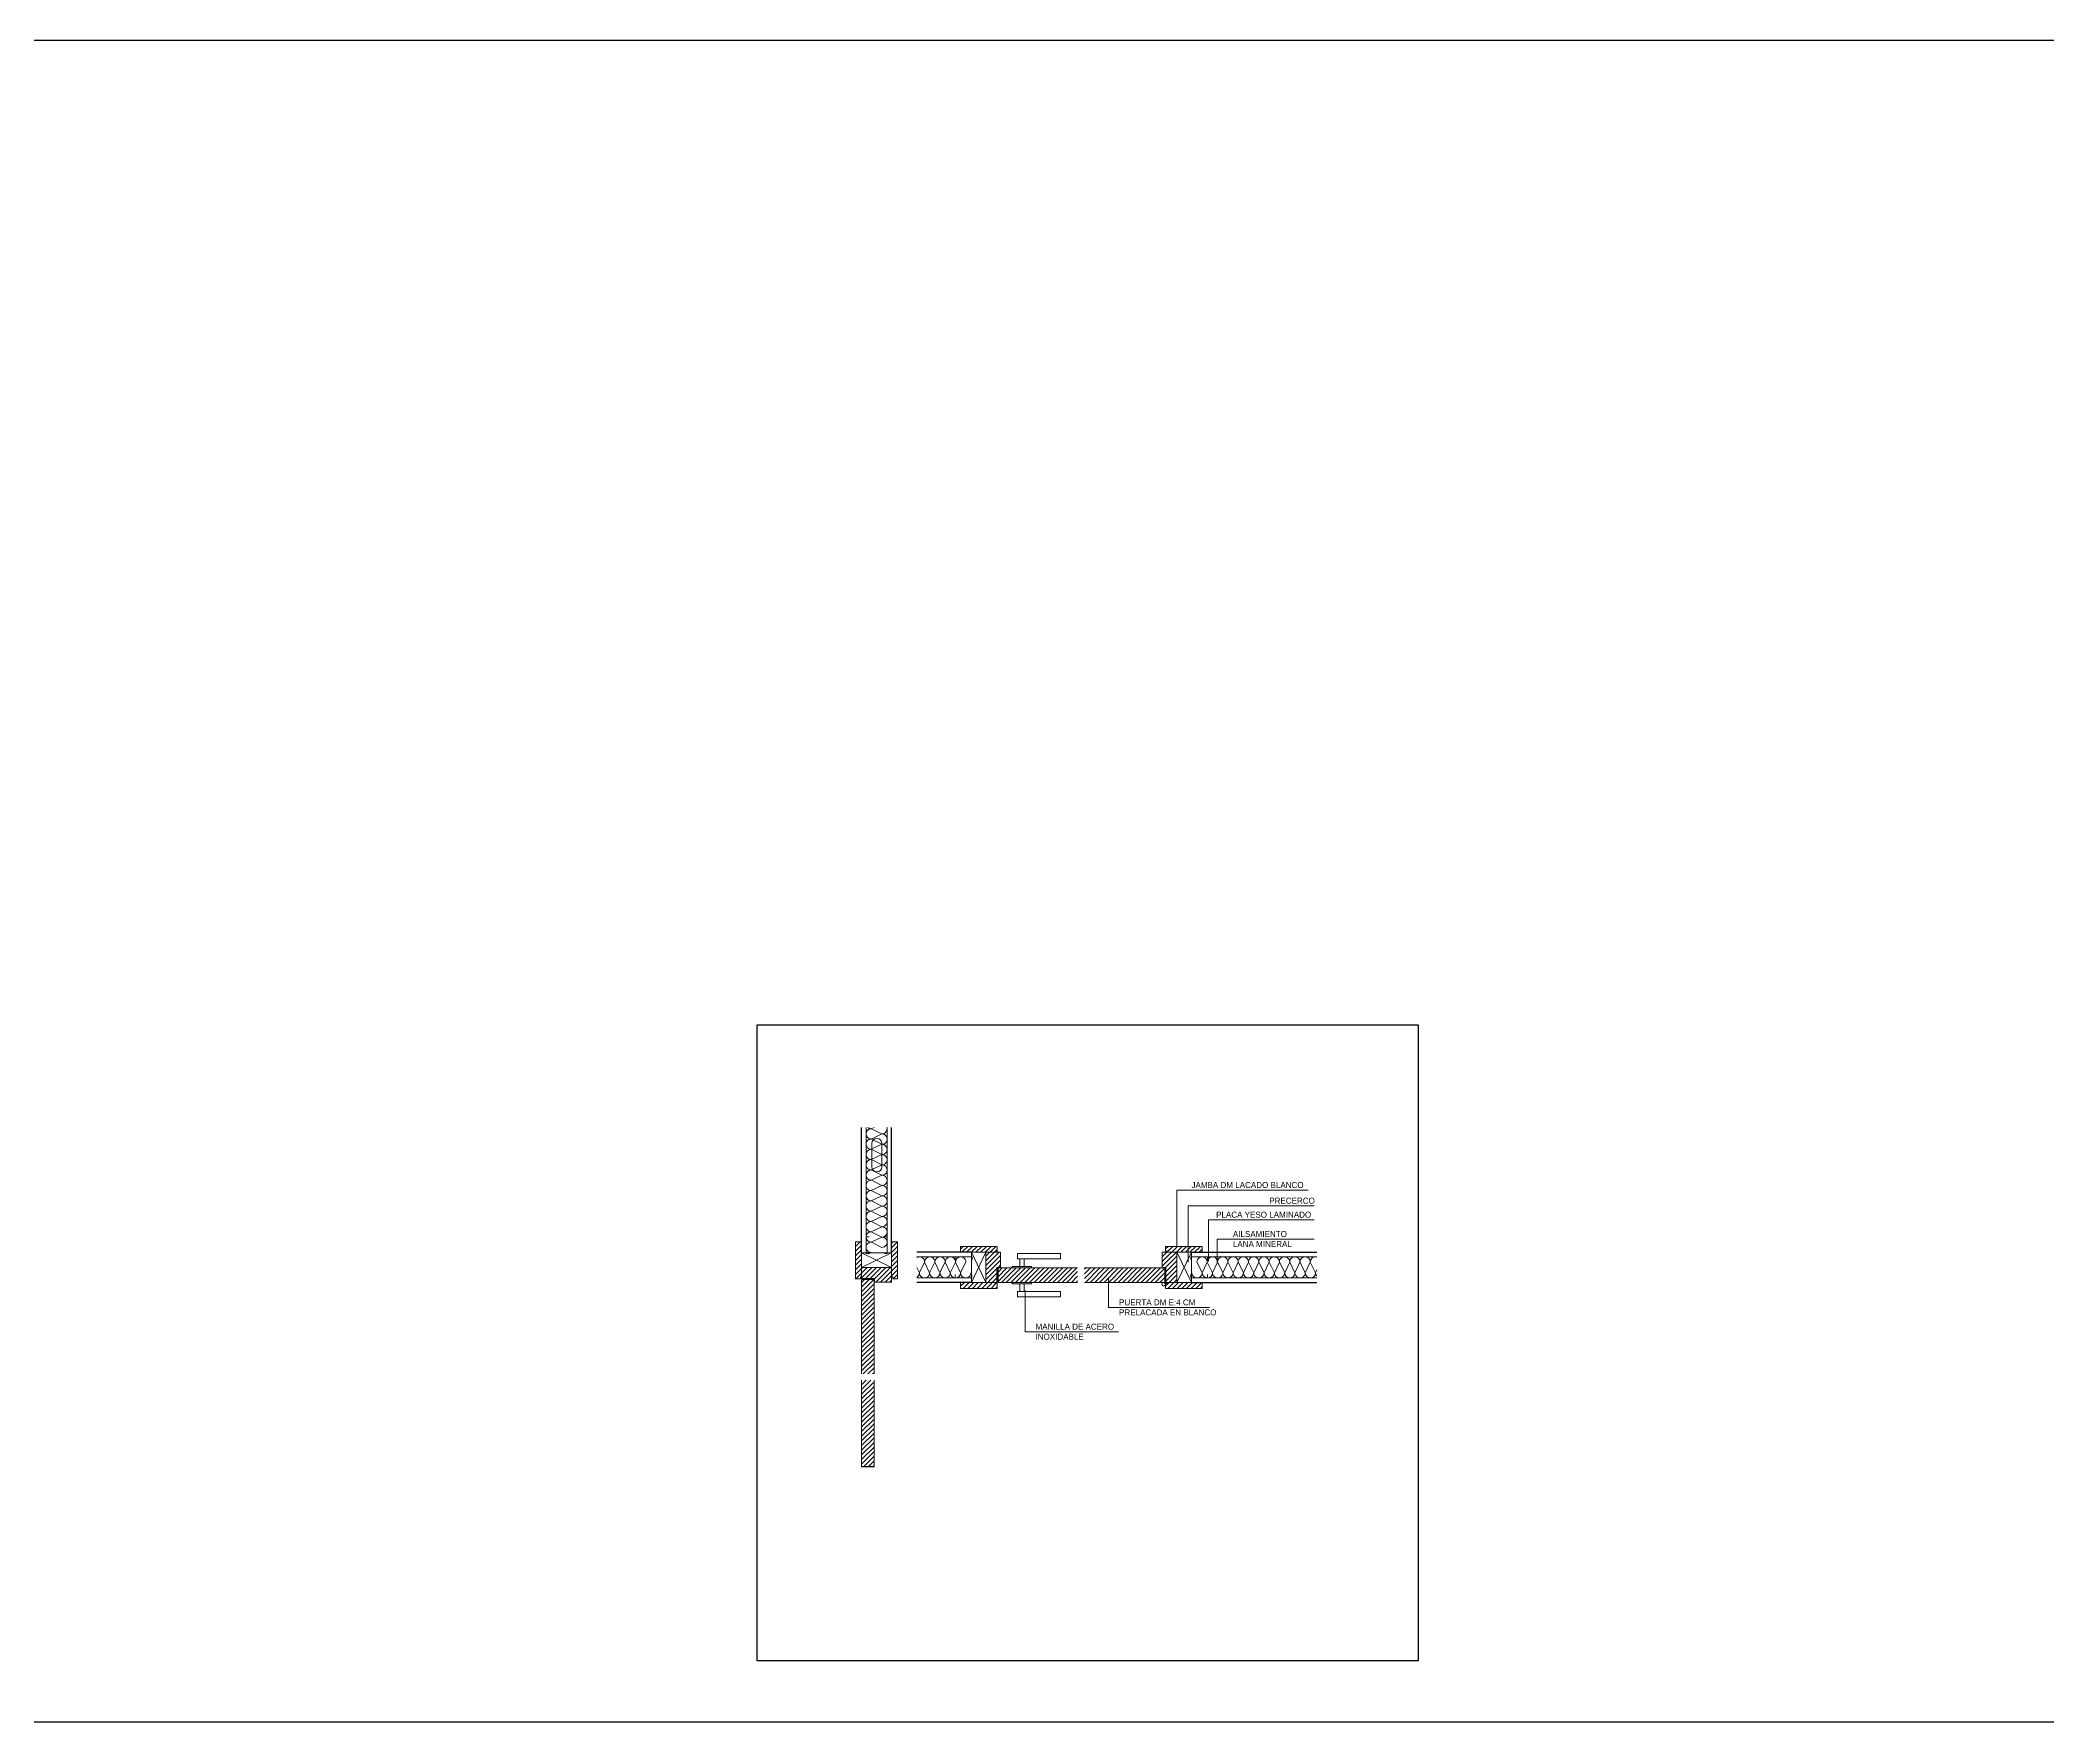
# Model space of a CAD drawing. Header units: millimetres. Extents: x -177 to 251, y 63 to 264.
# Drawn here: x 167.71 to 174.39, y 63.39 to 68.98 of the extents above; entities that cross this region are included whole.
import ezdxf

# ---------------------------------------------------------------- set-up
doc = ezdxf.new("R2010")
doc.units = ezdxf.units.MM
doc.header["$LTSCALE"] = 0.01
for name, color, linetype, lineweight in [('ARQ_AUXILIARES', 4, 'Continuous', 0), ('ARQ_CARPINTERÍA', 250, 'Continuous', 5), ('ARQ_SECCION', 1, 'Continuous', 25), ('ARQ_SECCIÓN', 1, 'Continuous', 25), ('TEX_TEXTOS', 7, 'Continuous', 5)]:
    doc.layers.add(name, color=color, linetype=linetype, lineweight=lineweight)
doc.styles.add('COTAS', font='GOTHIC.TTF', dxfattribs={"width": 0.7})

msp = doc.modelspace()

# ---------------------------------------------------------------- hatches: boundary and pattern name
at = {"layer": 'ARQ_CARPINTERÍA'}
h = msp.add_hatch(dxfattribs=at)
h.set_pattern_fill('ANSI31', color=252, scale=0.003451)
h.set_pattern_definition([(45, (-885.122911, -900.062023), (-0.00774774783, 0.00774774783), [])])
h.paths.add_polyline_path([(170.4391, 64.8634), (170.4391, 64.8647), (170.4391, 64.8702), (170.4353, 64.8702), (170.4353, 64.8634), (170.4193, 64.8634), (170.4193, 64.9859), (170.4391, 64.9859), (170.4391, 64.9497), (170.4589, 64.9497), (170.4589, 64.9776), (170.4599, 64.9743), (170.4589, 64.9712), (170.4589, 64.9501), (170.4391, 64.9497), (170.4391, 64.9011), (170.5391, 64.9011), (170.5391, 64.9471), (170.5346, 64.9497), (170.5317, 64.9497), (170.5213, 64.9497), (170.5298, 64.9497), (170.5391, 64.9497), (170.5391, 64.9859), (170.5589, 64.9859), (170.5589, 64.8634), (170.5429, 64.8634), (170.5429, 64.8702), (170.5391, 64.8702), (170.5391, 64.8524), (170.4805, 64.8524), (170.4805, 64.547), (170.4391, 64.547), (170.4391, 64.8611), (170.4822, 64.8611), (170.4822, 64.8634)])
h.paths.add_polyline_path([(170.4805, 64.5263), (170.4391, 64.5263), (170.4391, 64.239), (170.4805, 64.239)])
h = msp.add_hatch(dxfattribs=at)
h.set_pattern_fill('ANSI31', color=252, scale=0.003451)
h.set_pattern_definition([(45, (-1052.772714, -1053.317493), (-0.00774774783, 0.00774774783), [])])
h.paths.add_polyline_path([(170.8907, 64.9714), (170.7682, 64.9714), (170.7682, 64.9515), (170.8067, 64.9515), (170.8839, 64.9515), (170.8839, 64.9554), (170.8907, 64.9554)])
h.paths.add_polyline_path([(170.9018, 64.9515), (170.853, 64.9515), (170.853, 64.8515), (170.8839, 64.8515), (170.8895, 64.8515), (170.8895, 64.9015), (170.9018, 64.9015)])
h.paths.add_polyline_path([(170.8907, 64.8477), (170.8839, 64.8477), (170.8839, 64.8515), (170.7682, 64.8515), (170.7682, 64.8317), (170.8907, 64.8317)])
h.paths.add_polyline_path([(171.1578, 64.8999), (170.8931, 64.8999), (170.8931, 64.8515), (171.1578, 64.8515)])
h.paths.add_polyline_path([(171.4482, 64.8999), (171.1812, 64.8999), (171.1812, 64.8515), (171.4482, 64.8515)])
h.paths.add_polyline_path([(171.4882, 64.9515), (171.4573, 64.9515), (171.4395, 64.9515), (171.4395, 64.9015), (171.4518, 64.9015), (171.4518, 64.8515), (171.4882, 64.8515)])
h.paths.add_polyline_path([(171.573, 64.9714), (171.4505, 64.9714), (171.4505, 64.9554), (171.4573, 64.9554), (171.4573, 64.9515), (171.573, 64.9515)])
h.paths.add_polyline_path([(171.573, 64.8515), (171.4573, 64.8515), (171.4573, 64.8477), (171.4505, 64.8477), (171.4505, 64.8317), (171.573, 64.8317)])

# ---------------------------------------------------------------- linework, layer by layer
at = {"layer": 'ARQ_AUXILIARES'}
for p, q in [((170.4541, 64.9475), (170.4541, 65.3673)), ((170.5241, 64.9475), (170.5241, 65.3673)), ((170.4737, 65.2358), (170.4737, 65.3139)), ((170.5068, 65.3139), (170.5068, 65.2358)), ((170.8067, 64.9365), (170.6231, 64.9365)), ((171.5346, 64.9365), (171.9544, 64.9365)), ((170.8067, 64.8665), (170.6231, 64.8665)), ((171.5346, 64.8665), (171.9544, 64.8665))]:
    msp.add_line(p, q, dxfattribs=at)
for points in [[(170.5061, 65.3452), (170.471, 65.3285, -0.993876), (170.471, 65.3628), (170.4805, 65.3673)], [(170.471, 65.2942, -1.017297), (170.4718, 65.3285), (170.5061, 65.3109, 1.043849), (170.5061, 65.3452)], [(170.5233, 65.3673, -0.515838), (170.5061, 65.3452), (170.471, 65.3628, -0.186107), (170.4595, 65.3673)], [(170.5061, 65.208), (170.471, 65.1913, -0.993876), (170.471, 65.2256), (170.506, 65.2423, -1.043849), (170.5061, 65.208), (170.471, 65.2256, -1.017297), (170.4718, 65.2599), (170.506, 65.2423, 1.043849), (170.506, 65.2766)], [(170.471, 65.2942, 0.993876), (170.471, 65.2599), (170.5061, 65.2766, 1.043849), (170.506, 65.3109), (170.471, 65.2942), (170.5061, 65.2766)], [(170.471, 65.157, -1.017297), (170.4718, 65.1913), (170.506, 65.1737, 1.043849), (170.506, 65.208)], [(170.471, 65.157, 0.993876), (170.4711, 65.1227), (170.5061, 65.1394, 1.043849), (170.5061, 65.1737), (170.471, 65.157), (170.5061, 65.1394)], [(170.5061, 65.0709), (170.4711, 65.0541, -0.993876), (170.471, 65.0884), (170.5061, 65.1051, -1.043849), (170.5061, 65.0709), (170.471, 65.0884, -1.017297), (170.4718, 65.1227), (170.5061, 65.1051, 1.043849), (170.5061, 65.1394)], [(170.471, 65.0199, -1.017297), (170.4718, 65.0541), (170.5061, 65.0366, 1.043849), (170.5061, 65.0709)], [(170.5061, 65.0023), (170.4711, 64.9856, -0.993876), (170.471, 65.0199), (170.5061, 65.0366, -1.043849), (170.5061, 65.0023), (170.471, 65.0199, -1.017297)], [(170.471, 64.9513, -1.017297), (170.4718, 64.9855), (170.5061, 64.968, 1.043849), (170.5061, 65.0023)], [(170.6833, 64.9186), (170.7, 64.8835, -0.993876), (170.6657, 64.8835), (170.649, 64.9185, -1.043849), (170.6833, 64.9186), (170.6657, 64.8835, -1.017297), (170.6314, 64.8843), (170.649, 64.9185, 0.596097), (170.6231, 64.934, 0.596097)], [(170.7343, 64.8835, -1.017297), (170.7, 64.8843), (170.7176, 64.9185, 1.043849), (170.6833, 64.9185)], [(170.7519, 64.9186), (170.7686, 64.8835, -0.993876), (170.7343, 64.8835), (170.7176, 64.9185, -1.043849), (170.7519, 64.9186), (170.7343, 64.8835, -1.017297)], [(170.8029, 64.8835, -1.017297), (170.7686, 64.8843), (170.7862, 64.9185, 1.043849), (170.7519, 64.9185)], [(171.5384, 64.8835, 1.017297), (171.5727, 64.8843), (171.5551, 64.9185, -1.043849), (171.5894, 64.9185)], [(171.5894, 64.9186), (171.5727, 64.8835, 0.993876), (171.607, 64.8835), (171.6237, 64.9185, 1.043849), (171.5894, 64.9186), (171.607, 64.8835, 1.017297)], [(171.607, 64.8835, 1.017297), (171.6412, 64.8843), (171.6237, 64.9185, -1.043849), (171.658, 64.9185)], [(171.658, 64.9186), (171.6413, 64.8835, 0.993876), (171.6755, 64.8835), (171.6923, 64.9185, 1.043849), (171.658, 64.9186), (171.6755, 64.8835, 1.017297), (171.7098, 64.8843), (171.6923, 64.9185, -1.043849), (171.7265, 64.9185)], [(171.7441, 64.8835, -0.993876), (171.7098, 64.8835), (171.7265, 64.9186, -1.043849), (171.7608, 64.9185), (171.7441, 64.8835), (171.7265, 64.9186)], [(171.7441, 64.8834, 1.017297), (171.7784, 64.8842), (171.7608, 64.9185, -1.043849), (171.7951, 64.9185)], [(171.7951, 64.9185), (171.7784, 64.8834, 0.993876), (171.8127, 64.8834), (171.8294, 64.9185, 1.043849), (171.7951, 64.9185), (171.8127, 64.8834, 1.017297), (171.847, 64.8842), (171.8294, 64.9185, -1.043849), (171.8637, 64.9185)], [(171.8813, 64.8834, -0.993876), (171.847, 64.8834), (171.8637, 64.9185, -1.043849), (171.898, 64.9185), (171.8813, 64.8834), (171.8637, 64.9185)], [(171.8813, 64.8835, 1.017297), (171.9156, 64.8843), (171.898, 64.9185, -1.043849), (171.9323, 64.9185)], [(171.9544, 64.9357, 0.515838), (171.9323, 64.9185), (171.9499, 64.8835, 0.186107), (171.9544, 64.872)], [(170.6231, 64.8689, 0.262296), (170.6314, 64.8835), (170.6231, 64.901)], [(171.9323, 64.9185), (171.9156, 64.8835, 0.993876), (171.9499, 64.8835), (171.9544, 64.8929)]]:
    msp.add_lwpolyline(points, format="xyb", dxfattribs=at)
for centre, start, end in [((170.4902, 65.3139), 0, 180), ((170.4902, 65.2358), 180, 0)]:
    msp.add_arc(centre, 0.0166, start, end, dxfattribs=at)
at = {"layer": 'ARQ_CARPINTERÍA'}
for p, q in [((170.4391, 64.9859), (170.4391, 64.8634)), ((170.8907, 64.8515), (170.8907, 64.9015)), ((170.8931, 64.8515), (170.8931, 64.8999)), ((170.8931, 64.8999), (171.1578, 64.8999)), ((171.1812, 64.8999), (171.4482, 64.8999)), ((171.4482, 64.8515), (171.4482, 64.8999)), ((171.4505, 64.8515), (171.4505, 64.9015)), ((170.4391, 64.8634), (170.4822, 64.8634)), ((170.4391, 64.8611), (170.4391, 64.547)), ((170.4391, 64.8611), (170.4805, 64.8611)), ((170.4805, 64.8611), (170.4805, 64.547)), ((170.8895, 64.8515), (170.8907, 64.8515)), ((170.8931, 64.8515), (171.1578, 64.8515)), ((171.1812, 64.8515), (171.4482, 64.8515)), ((171.4518, 64.8515), (171.4505, 64.8515)), ((170.4391, 64.5263), (170.4391, 64.2382)), ((170.4805, 64.5263), (170.4805, 64.2382)), ((170.4391, 64.239), (170.4805, 64.239)), ((170.4391, 64.2382), (170.4805, 64.2382))]:
    msp.add_line(p, q, dxfattribs=at)
for points in [[(170.4649, 65.003), (170.4542, 65.003), (170.4542, 64.9798), (170.4554, 64.9759), (170.4542, 64.9724), (170.4542, 64.948), (170.4646, 64.948), (170.4664, 64.9496), (170.514, 64.9496), (170.5165, 64.9475), (170.5242, 64.9475), (170.5242, 64.9701), (170.523, 64.9739), (170.5242, 64.9771), (170.5242, 65.003), (170.5141, 65.003)], [(170.4391, 64.9859), (170.4193, 64.9859), (170.4193, 64.8634), (170.4353, 64.8634), (170.4353, 64.8702), (170.4391, 64.8702)], [(170.4391, 64.8647), (170.4822, 64.8647), (170.4822, 64.8524), (170.5391, 64.8524), (170.5391, 64.9859)], [(170.4391, 64.9497), (170.5391, 64.9011)], [(170.5391, 64.9497), (170.4391, 64.9011)], [(170.4391, 64.9497), (170.5391, 64.9497)], [(170.5391, 64.9859), (170.5589, 64.9859), (170.5589, 64.8634), (170.5429, 64.8634), (170.5429, 64.8702), (170.5391, 64.8702)], [(170.7511, 64.8774), (170.7511, 64.8667), (170.7743, 64.8667), (170.7782, 64.8678), (170.7818, 64.8667), (170.8062, 64.8667), (170.8062, 64.8771), (170.8046, 64.8788), (170.8046, 64.9264), (170.8067, 64.9289), (170.8067, 64.9367), (170.784, 64.9367), (170.7802, 64.9355), (170.7771, 64.9367), (170.7511, 64.9367), (170.7511, 64.9265)], [(170.9018, 64.9515), (170.7682, 64.9515), (170.7682, 64.9714), (170.8907, 64.9714), (170.8907, 64.9554), (170.8839, 64.9554), (170.8839, 64.9515)], [(170.8044, 64.8515), (170.853, 64.9515)], [(170.8044, 64.9515), (170.853, 64.8515)], [(170.8044, 64.8515), (170.8044, 64.9515)], [(170.853, 64.9515), (170.853, 64.8515)], [(170.8895, 64.8515), (170.8895, 64.9015), (170.9018, 64.9015), (170.9018, 64.9515)], [(171.573, 64.8515), (171.4518, 64.8515), (171.4518, 64.9015), (171.4395, 64.9015), (171.4395, 64.9515), (171.573, 64.9515)], [(171.573, 64.9515), (171.573, 64.9714), (171.4505, 64.9714), (171.4505, 64.9554), (171.4573, 64.9554), (171.4573, 64.9515)], [(171.4882, 64.9515), (171.4882, 64.8515)], [(171.5368, 64.8515), (171.4882, 64.9515)], [(171.5368, 64.9515), (171.4882, 64.8515)], [(171.5901, 64.8774), (171.5901, 64.8667), (171.5669, 64.8667), (171.5631, 64.8678), (171.5595, 64.8667), (171.5351, 64.8667), (171.5351, 64.8771), (171.5367, 64.8788), (171.5367, 64.9264), (171.5346, 64.9289), (171.5346, 64.9367), (171.5572, 64.9367), (171.5611, 64.9355), (171.5642, 64.9367), (171.5901, 64.9367), (171.5901, 64.9265)], [(171.5368, 64.8515), (171.5368, 64.9515)], [(170.5391, 64.9011), (170.4391, 64.9011)], [(170.9407, 64.8999), (170.9407, 64.9046), (171.005, 64.9046), (171.005, 64.8999)], [(170.9663, 64.9304), (170.9663, 64.9046)], [(170.9797, 64.9046), (170.9797, 64.9304)], [(170.8895, 64.8515), (170.7682, 64.8515), (170.7682, 64.8317), (170.8907, 64.8317), (170.8907, 64.8477), (170.8839, 64.8477), (170.8839, 64.8515)], [(170.9407, 64.8515), (170.9407, 64.8468), (171.005, 64.8468), (171.005, 64.8515)], [(170.9663, 64.821), (170.9663, 64.8468)], [(170.9797, 64.8468), (170.9797, 64.821)], [(171.573, 64.8515), (171.573, 64.8317), (171.4505, 64.8317), (171.4505, 64.8477), (171.4573, 64.8477), (171.4573, 64.8515)]]:
    msp.add_lwpolyline(points, dxfattribs=at)
for points in [[(170.9583, 64.9304), (171.1016, 64.9304), (171.1016, 64.9475), (170.9583, 64.9475)], [(170.9583, 64.821), (171.1016, 64.821), (171.1016, 64.804), (170.9583, 64.804)]]:
    msp.add_lwpolyline(points, close=True, dxfattribs=at)
msp.add_circle((171.4444, 64.845), 0.00563, dxfattribs=at)
for centre, start, end in [((170.897, 64.8993), 17.41483, 162.58517), ((171.4443, 64.8993), 17.41483, 162.58517), ((170.4799, 64.8572), 287.41483, 72.58517)]:
    msp.add_arc(centre, 0.00199, start, end, dxfattribs=at)
at = {"layer": 'ARQ_SECCION'}
for p, q in [((153.9039, 68.9839), (185.06, 68.9839)), ((153.9039, 63.3896), (185.06, 63.3896))]:
    msp.add_line(p, q, dxfattribs=at)
at = {"layer": 'ARQ_SECCIÓN'}
for p, q in [((170.4391, 64.9475), (170.4391, 65.3673)), ((170.5391, 64.9475), (170.5391, 65.3673)), ((170.8067, 64.9515), (170.6231, 64.9515)), ((171.5346, 64.9515), (171.9544, 64.9515)), ((170.8067, 64.8515), (170.6231, 64.8515)), ((171.5346, 64.8515), (171.9544, 64.8515))]:
    msp.add_line(p, q, dxfattribs=at)
msp.add_lwpolyline([(170.0918, 65.7078), (172.2912, 65.7078), (172.2912, 63.5931), (170.0918, 63.5931)], close=True, dxfattribs=at)
at = {"layer": 'TEX_TEXTOS', "color": 1, "ltscale": 0.5}
for p, q in [((171.4886, 65.158), (171.4886, 64.9714)), ((171.4886, 65.1579), (171.9257, 65.1579)), ((171.5261, 65.1057), (171.9446, 65.1057)), ((171.5261, 65.1057), (171.5261, 64.9193)), ((171.5932, 65.0592), (171.9446, 65.0591)), ((171.5932, 65.0592), (171.5932, 64.9212)), ((171.6227, 64.995), (171.6222, 64.9193)), ((171.6227, 64.995), (171.9446, 64.995)), ((170.9834, 64.6867), (170.9834, 64.8246)), ((171.2613, 64.7675), (171.2613, 64.866)), ((171.2613, 64.7675), (171.5973, 64.7675)), ((170.9834, 64.6867), (171.2937, 64.6867))]:
    msp.add_line(p, q, dxfattribs=at)

# ---------------------------------------------------------------- texts
at = {"layer": 'TEX_TEXTOS', "char_height": 0.02, "attachment_point": 1, "style": 'COTAS'}
for s, insert, width in [('{\\W1;JAMBA DM LACADO BLANCO}', (171.5369, 65.1854), 0.575723), ('{\\W1;PLACA YESO LAMINADO}', (171.6188, 65.0867), 0.575723), ('{\\W1;PRECERCO}', (171.7958, 65.1332), 0.575723), ('{\\W1;AILSAMIENTO LANA MINERAL}', (171.6747, 65.0225), 0.245107), ('{\\W1;PUERTA DM E:4 CM PRELACADA EN BLANCO}', (171.2959, 64.795), 0.34381), ('{\\W1;MANILLA DE ACERO INOXIDABLE}', (171.018, 64.7142), 0.34381)]:
    msp.add_mtext(s, dxfattribs=dict(at, insert=insert, width=width))

doc.saveas('drawing.dxf')
